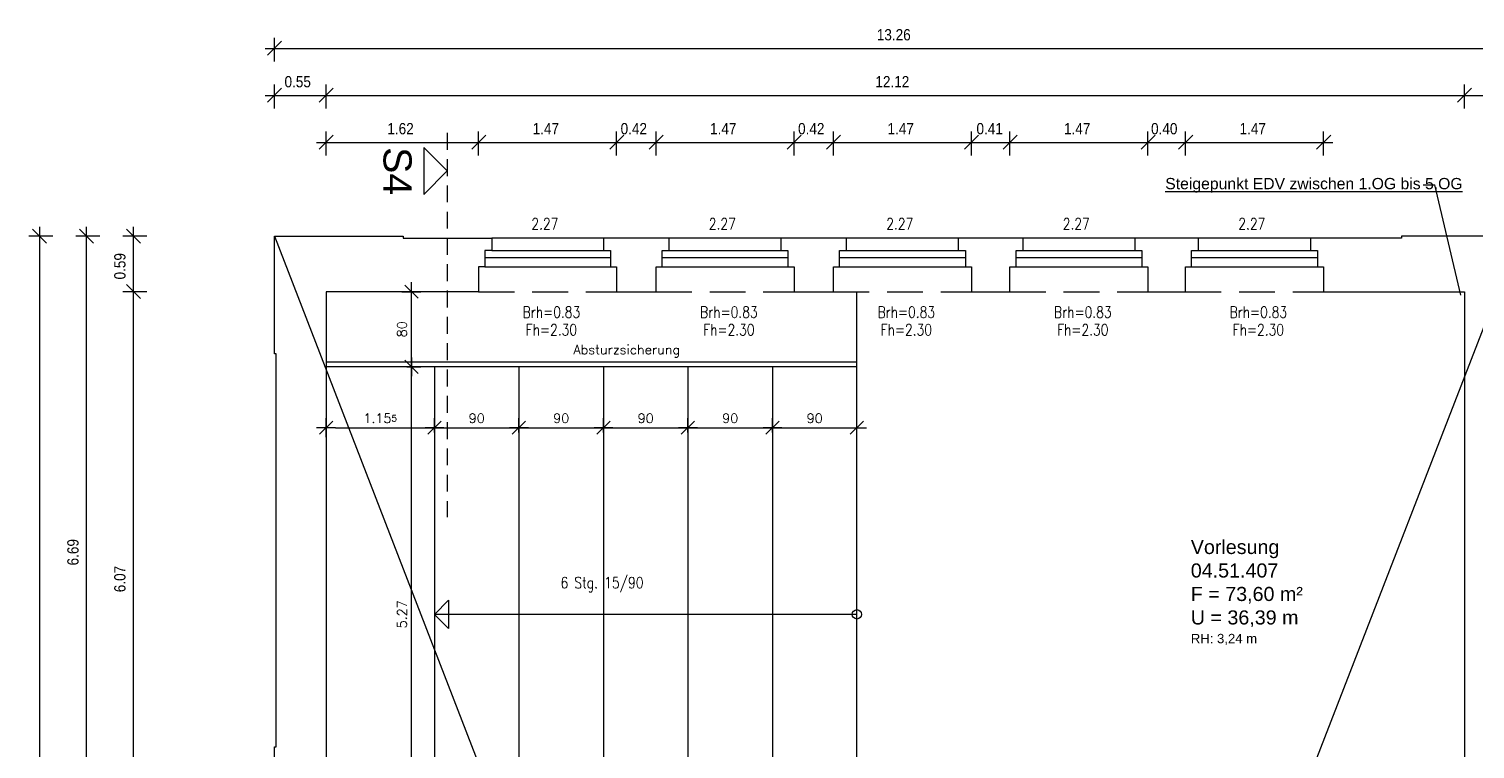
# Model space of a CAD drawing. Header units: metres. Extents: x -8 to 96, y -22 to 16.
# Drawn here: x -6.69 to 8.72, y 8.12 to 15.78 of the extents above; entities that cross this region are included whole.
import ezdxf
from ezdxf.enums import TextEntityAlignment as Align

# ---------------------------------------------------------------- set-up
doc = ezdxf.new("R2010")
doc.units = ezdxf.units.M
doc.header["$LTSCALE"] = 0.03
for name, pattern in [('AUSGEZOGEN', [0]), ('GESTRICHELT', [9, 6, -3]), ('STRICHLINIE', [19.05, 12.7, -6.35])]:
    doc.linetypes.add(name, pattern=pattern)
doc.layers.get('0').update_dxf_attribs({"linetype": 'CONTINUOUS'})
doc.layers.get('Defpoints').update_dxf_attribs({"linetype": 'CONTINUOUS'})
for name, color, linetype in [('A_ansicht', 9, 'CONTINUOUS'), ('A_bemaßung', 2, 'CONTINUOUS'), ('A_EINFÜGEPUNKT', 2, 'CONTINUOUS'), ('A_fenster', 7, 'CONTINUOUS'), ('A_höhen', 3, 'CONTINUOUS'), ('A_räume', 5, 'CONTINUOUS'), ('A_TECHNOLOGIE', 7, 'CONTINUOUS'), ('A_text', 2, 'CONTINUOUS'), ('A_treppe', 3, 'CONTINUOUS'), ('A_verdeckt', 8, 'STRICHLINIE'), ('A_wände', 6, 'CONTINUOUS'), ('CKMA0002', 7, 'CONTINUOUS'), ('E__VERSYS', 2, 'AUSGEZOGEN')]:
    doc.layers.add(name, color=color, linetype=linetype)
doc.styles.add('BOLDSIMP_FNT', font='TXT', dxfattribs={"height": 1})
doc.styles.add('SIMPLEX', font='simplex.shx', dxfattribs={"height": 0.1})
doc.styles.get("Standard").update_dxf_attribs({"font": 'ARIAL.TTF', "height": 1})
doc.dimstyles.get("Standard").update_dxf_attribs({"dimtxt": 0.18, "dimasz": 0.18, "dimexe": 0.18, "dimexo": 0.0625, "dimgap": 0.09, "dimtad": 0, "dimtih": 1, "dimtoh": 1, "dimzin": 0, "dimdsep": 46, "dimlunit": 3, "dimtxsty": 'Standard', "dimcen": 0.09, "dimadec": 0, "dimazin": 0, "dimtfac": 1, "dimtofl": 0, "dimtmove": 2, "dimatfit": 3, "dimfxl": 1, "dimtolj": 1, "dimtzin": 0, "dimarcsym": 0})

# ---------------------------------------------------------------- blocks, each defined once
blk = doc.blocks.new('SLASH1')
at = {"layer": 'A_bemaßung', "color": 2, "linetype": 'Continuous'}
for p, q in [((0.07663, 0.07663), (-0.07319, -0.07319)), ((0, -0.14068), (0, 0.11466))]:
    blk.add_line(p, q, dxfattribs=at)
blk = doc.blocks.new('DIMCROSS')
at = {"color": 0, "linetype": 'ByBlock'}
blk.add_line((-1, 0), (1, 0), dxfattribs=at)
at = {"linetype": 'ByBlock'}
blk.add_line((-0.707107, -0.707107), (0.707107, 0.707107), dxfattribs=at)
blk = doc.blocks.new('*D56')
at = {"layer": 'CKMA0002', "color": 1, "linetype": 'Continuous', "lineweight": -2}
for p, q in [((-3.524, 11.438), (-3.524, 11.638)), ((-2.369, 11.488), (-2.369, 11.638)), ((-3.424, 11.538), (-2.469, 11.538))]:
    blk.add_line(p, q, dxfattribs=at)
at = {"layer": 'Defpoints', "color": 0, "linetype": 'Continuous'}
for p in [(-2.369, 11.538), (-2.369, 10.363), (-3.524, 10.313)]:
    blk.add_point(p, dxfattribs=at)
at = {"layer": 'CKMA0002', "color": 1, "linetype": 'Continuous', "lineweight": -2, "xscale": 0.1, "yscale": 0.1, "zscale": 0.1, "rotation": 180}
blk.add_blockref('DIMCROSS', (-3.524, 11.538), dxfattribs=at)
at = {"layer": 'CKMA0002', "color": 1, "linetype": 'Continuous', "lineweight": -2, "xscale": 0.1, "yscale": 0.1, "zscale": 0.1}
blk.add_blockref('DIMCROSS', (-2.369, 11.538), dxfattribs=at)
at = {"layer": 'CKMA0002', "color": 3, "linetype": 'Continuous', "insert": (-2.947, 11.638), "char_height": 0.1, "attachment_point": 5, "style": 'SIMPLEX'}
blk.add_mtext('\\A1;1.15{\\A1\\H0.7x\\S5;}', dxfattribs=at)
blk = doc.blocks.new('*D57')
at = {"layer": 'CKMA0002', "color": 1, "linetype": 'Continuous', "lineweight": -2}
for p, q in [((-1.469, 11.488), (-1.469, 11.638)), ((-2.269, 11.538), (-1.569, 11.538))]:
    blk.add_line(p, q, dxfattribs=at)
at = {"layer": 'Defpoints', "color": 0, "linetype": 'Continuous'}
for p in [(-1.469, 11.538), (-2.369, 10.363), (-1.469, 10.363)]:
    blk.add_point(p, dxfattribs=at)
at = {"layer": 'CKMA0002', "color": 1, "linetype": 'Continuous', "lineweight": -2, "xscale": 0.1, "yscale": 0.1, "zscale": 0.1, "rotation": 180}
blk.add_blockref('DIMCROSS', (-2.369, 11.538), dxfattribs=at)
at = {"layer": 'CKMA0002', "color": 1, "linetype": 'Continuous', "lineweight": -2, "xscale": 0.1, "yscale": 0.1, "zscale": 0.1}
blk.add_blockref('DIMCROSS', (-1.469, 11.538), dxfattribs=at)
at = {"layer": 'CKMA0002', "color": 3, "linetype": 'Continuous', "insert": (-1.919, 11.638), "char_height": 0.1, "attachment_point": 5, "style": 'SIMPLEX'}
blk.add_mtext('\\A1;90{\\A1\\H0.7x\\S;}', dxfattribs=at)
blk = doc.blocks.new('*D58')
at = {"layer": 'CKMA0002', "color": 1, "linetype": 'Continuous', "lineweight": -2}
for p, q in [((-0.569, 11.488), (-0.569, 11.638)), ((-1.369, 11.538), (-0.669, 11.538))]:
    blk.add_line(p, q, dxfattribs=at)
at = {"layer": 'Defpoints', "color": 0, "linetype": 'Continuous'}
for p in [(-0.569, 11.538), (-1.469, 10.363), (-0.569, 10.363)]:
    blk.add_point(p, dxfattribs=at)
at = {"layer": 'CKMA0002', "color": 1, "linetype": 'Continuous', "lineweight": -2, "xscale": 0.1, "yscale": 0.1, "zscale": 0.1, "rotation": 180}
blk.add_blockref('DIMCROSS', (-1.469, 11.538), dxfattribs=at)
at = {"layer": 'CKMA0002', "color": 1, "linetype": 'Continuous', "lineweight": -2, "xscale": 0.1, "yscale": 0.1, "zscale": 0.1}
blk.add_blockref('DIMCROSS', (-0.569, 11.538), dxfattribs=at)
at = {"layer": 'CKMA0002', "color": 3, "linetype": 'Continuous', "insert": (-1.019, 11.638), "char_height": 0.1, "attachment_point": 5, "style": 'SIMPLEX'}
blk.add_mtext('\\A1;90{\\A1\\H0.7x\\S;}', dxfattribs=at)
blk = doc.blocks.new('*D59')
at = {"layer": 'CKMA0002', "color": 1, "linetype": 'Continuous', "lineweight": -2}
for p, q in [((0.331, 11.488), (0.331, 11.638)), ((-0.469, 11.538), (0.231, 11.538))]:
    blk.add_line(p, q, dxfattribs=at)
at = {"layer": 'Defpoints', "color": 0, "linetype": 'Continuous'}
for p in [(0.331, 11.538), (-0.569, 10.363), (0.331, 10.363)]:
    blk.add_point(p, dxfattribs=at)
at = {"layer": 'CKMA0002', "color": 1, "linetype": 'Continuous', "lineweight": -2, "xscale": 0.1, "yscale": 0.1, "zscale": 0.1, "rotation": 180}
blk.add_blockref('DIMCROSS', (-0.569, 11.538), dxfattribs=at)
at = {"layer": 'CKMA0002', "color": 1, "linetype": 'Continuous', "lineweight": -2, "xscale": 0.1, "yscale": 0.1, "zscale": 0.1}
blk.add_blockref('DIMCROSS', (0.331, 11.538), dxfattribs=at)
at = {"layer": 'CKMA0002', "color": 3, "linetype": 'Continuous', "insert": (-0.119, 11.638), "char_height": 0.1, "attachment_point": 5, "style": 'SIMPLEX'}
blk.add_mtext('\\A1;90{\\A1\\H0.7x\\S;}', dxfattribs=at)
blk = doc.blocks.new('*D60')
at = {"layer": 'CKMA0002', "color": 1, "linetype": 'Continuous', "lineweight": -2}
for p, q in [((1.231, 11.488), (1.231, 11.638)), ((0.431, 11.538), (1.131, 11.538))]:
    blk.add_line(p, q, dxfattribs=at)
at = {"layer": 'Defpoints', "color": 0, "linetype": 'Continuous'}
for p in [(1.231, 11.538), (0.331, 10.363), (1.231, 10.363)]:
    blk.add_point(p, dxfattribs=at)
at = {"layer": 'CKMA0002', "color": 1, "linetype": 'Continuous', "lineweight": -2, "xscale": 0.1, "yscale": 0.1, "zscale": 0.1, "rotation": 180}
blk.add_blockref('DIMCROSS', (0.331, 11.538), dxfattribs=at)
at = {"layer": 'CKMA0002', "color": 1, "linetype": 'Continuous', "lineweight": -2, "xscale": 0.1, "yscale": 0.1, "zscale": 0.1}
blk.add_blockref('DIMCROSS', (1.231, 11.538), dxfattribs=at)
at = {"layer": 'CKMA0002', "color": 3, "linetype": 'Continuous', "insert": (0.781, 11.638), "char_height": 0.1, "attachment_point": 5, "style": 'SIMPLEX'}
blk.add_mtext('\\A1;90{\\A1\\H0.7x\\S;}', dxfattribs=at)
blk = doc.blocks.new('*D61')
at = {"layer": 'CKMA0002', "color": 1, "linetype": 'Continuous', "lineweight": -2}
for p, q in [((2.131, 11.438), (2.131, 11.638)), ((1.331, 11.538), (2.031, 11.538))]:
    blk.add_line(p, q, dxfattribs=at)
at = {"layer": 'Defpoints', "color": 0, "linetype": 'Continuous'}
for p in [(2.131, 11.538), (1.231, 10.363), (2.131, 10.363)]:
    blk.add_point(p, dxfattribs=at)
at = {"layer": 'CKMA0002', "color": 1, "linetype": 'Continuous', "lineweight": -2, "xscale": 0.1, "yscale": 0.1, "zscale": 0.1, "rotation": 180}
blk.add_blockref('DIMCROSS', (1.231, 11.538), dxfattribs=at)
at = {"layer": 'CKMA0002', "color": 1, "linetype": 'Continuous', "lineweight": -2, "xscale": 0.1, "yscale": 0.1, "zscale": 0.1}
blk.add_blockref('DIMCROSS', (2.131, 11.538), dxfattribs=at)
at = {"layer": 'CKMA0002', "color": 3, "linetype": 'Continuous', "insert": (1.681, 11.638), "char_height": 0.1, "attachment_point": 5, "style": 'SIMPLEX'}
blk.add_mtext('\\A1;90{\\A1\\H0.7x\\S;}', dxfattribs=at)
blk = doc.blocks.new('*D62')
at = {"layer": 'CKMA0002', "color": 1, "linetype": 'Continuous', "lineweight": -2}
for p, q in [((-2.665, 12.186), (-2.515, 12.186)), ((-2.615, 7.016), (-2.615, 12.086)), ((-2.715, 6.916), (-2.515, 6.916))]:
    blk.add_line(p, q, dxfattribs=at)
at = {"layer": 'Defpoints', "color": 0, "linetype": 'Continuous'}
for p in [(-3.524, 12.186), (-2.615, 12.186), (-3.574, 6.916)]:
    blk.add_point(p, dxfattribs=at)
at = {"layer": 'CKMA0002', "color": 1, "linetype": 'Continuous', "lineweight": -2, "xscale": 0.1, "yscale": 0.1, "zscale": 0.1}
for p, rotation in [((-2.615, 12.186), 90), ((-2.615, 6.916), 270)]:
    blk.add_blockref('DIMCROSS', p, dxfattribs=dict(at, rotation=rotation))
at = {"layer": 'CKMA0002', "color": 3, "linetype": 'Continuous', "insert": (-2.715, 9.551), "char_height": 0.1, "attachment_point": 5, "rotation": 90, "style": 'SIMPLEX'}
blk.add_mtext('\\A1;5.27{\\A1\\H0.7x\\S;}', dxfattribs=at)
blk = doc.blocks.new('*D63')
at = {"layer": 'CKMA0002', "color": 1, "linetype": 'Continuous', "lineweight": -2}
for p, q in [((-2.715, 12.986), (-2.515, 12.986)), ((-2.615, 12.286), (-2.615, 12.886))]:
    blk.add_line(p, q, dxfattribs=at)
at = {"layer": 'Defpoints', "color": 0, "linetype": 'Continuous'}
for p in [(-3.524, 12.986), (-2.615, 12.986), (-3.524, 12.186)]:
    blk.add_point(p, dxfattribs=at)
at = {"layer": 'CKMA0002', "color": 1, "linetype": 'Continuous', "lineweight": -2, "xscale": 0.1, "yscale": 0.1, "zscale": 0.1}
for p, rotation in [((-2.615, 12.986), 90), ((-2.615, 12.186), 270)]:
    blk.add_blockref('DIMCROSS', p, dxfattribs=dict(at, rotation=rotation))
at = {"layer": 'CKMA0002', "color": 3, "linetype": 'Continuous', "insert": (-2.715, 12.586), "char_height": 0.1, "attachment_point": 5, "rotation": 90, "style": 'SIMPLEX'}
blk.add_mtext('\\A1;80{\\A1\\H0.7x\\S;}', dxfattribs=at)
blk = doc.blocks.new('A$C07CB0733')
at = {"layer": 'E__VERSYS', "color": 7, "linetype": 'Continuous', "ltscale": 5}
for p in [(12.235, 34.744), (12.639, 33.569)]:
    blk.add_line(p, (12.36, 34.744), dxfattribs=at)
at = {"layer": 'E__VERSYS', "color": 7, "insert": (9.489, 34.66), "char_height": 0.12, "attachment_point": 7}
blk.add_mtext('{\\LSteigepunkt EDV zwischen 1.OG bis 5.OG}', dxfattribs=at)

msp = doc.modelspace()

# ---------------------------------------------------------------- linework, layer by layer
at = {"layer": 'A_ansicht', "color": 9, "linetype": 'Continuous'}
for p, q in [((-0.56916, 13.55569), (-1.75915, 13.55569)), ((1.32087, 13.55569), (0.13085, 13.55569)), ((3.21085, 13.55569), (2.02086, 13.55569)), ((5.09084, 13.55569), (3.90084, 13.55569)), ((6.96084, 13.55569), (5.77084, 13.55569)), ((-1.83415, 13.25069), (-0.49415, 13.25069)), ((0.05584, 13.25069), (1.39584, 13.25069)), ((1.94585, 13.25069), (3.28585, 13.25069)), ((3.82584, 13.25069), (5.16584, 13.25069)), ((5.69584, 13.25069), (7.03584, 13.25069))]:
    msp.add_line(p, q, dxfattribs=at)
at = {"layer": 'A_bemaßung', "linetype": 'Continuous'}
for p, q in [((-4.17415, 15.5757), (9.28085, 15.5757)), ((-4.17415, 15.0757), (9.28085, 15.0757)), ((-3.62415, 14.5757), (7.20084, 14.5757)), ((-6.57415, -20.7193), (-6.57415, 13.6757)), ((-6.07415, -20.7193), (-6.07415, 13.6757)), ((-5.57415, -20.7193), (-5.57415, 13.6757))]:
    msp.add_line(p, q, dxfattribs=at)
at = {"layer": 'A_EINFÜGEPUNKT', "color": 1}
for p, q in [((-4.07415, 13.5757), (9.18085, -20.6193)), ((9.18085, 13.5757), (-4.07415, -20.6193))]:
    msp.add_line(p, q, dxfattribs=at)
at = {"layer": 'A_fenster', "linetype": 'Continuous'}
for p, q in [((-1.75915, 13.42569), (-0.56916, 13.42569)), ((0.13085, 13.42569), (1.32085, 13.42569)), ((2.02084, 13.42569), (3.21085, 13.42569)), ((3.90084, 13.42569), (5.09084, 13.42569)), ((5.77084, 13.42569), (6.96084, 13.42569)), ((-1.83415, 13.35069), (-0.49415, 13.35069)), ((0.05584, 13.35069), (1.39584, 13.35069)), ((1.94585, 13.35069), (3.28585, 13.35069)), ((3.82584, 13.35069), (5.16584, 13.35069)), ((5.69584, 13.35069), (7.03584, 13.35069))]:
    msp.add_line(p, q, dxfattribs=at)
at = {"layer": 'A_text', "color": 5, "linetype": 'GESTRICHELT'}
msp.add_line((-2.23414, 14.67734), (-2.23414, 10.58393), dxfattribs=at)
at = {"layer": 'A_text', "color": 7}
for p, q in [((-2.23414, 14.27187), (-2.48414, 14.52187)), ((-2.48414, 14.52187), (-2.48414, 14.02187)), ((-2.48414, 14.02187), (-2.23414, 14.27187))]:
    msp.add_line(p, q, dxfattribs=at)
at = {"layer": 'A_treppe', "linetype": 'Continuous'}
for p, q in [((2.13084, 6.91569), (2.13084, 12.98569)), ((2.13084, 12.23569), (-3.52415, 12.23569)), ((2.13084, 12.18569), (-3.52415, 12.18569)), ((-2.36916, 12.18569), (-2.36916, 6.91569)), ((-1.46916, 12.18569), (-1.46916, 6.91569)), ((-0.56916, 12.18569), (-0.56916, 6.91569)), ((0.33084, 12.18569), (0.33084, 6.91569)), ((1.23084, 12.18569), (1.23084, 6.91569))]:
    msp.add_line(p, q, dxfattribs=at)
at = {"layer": 'A_treppe', "color": 1, "linetype": 'Continuous'}
msp.add_line((2.13084, 9.55069), (-2.36916, 9.55069), dxfattribs=at)
msp.add_lwpolyline([(-2.36916, 9.55069), (-2.21916, 9.70069), (-2.21916, 9.40069), (-2.36916, 9.55069)], dxfattribs=at)
msp.add_circle((2.13084, 9.55069), 0.05, dxfattribs=at)
at = {"layer": 'A_verdeckt'}
for p, q in [((-1.89916, 12.98569), (-0.42915, 12.98569)), ((-0.00915, 12.98569), (1.46085, 12.98569)), ((1.88085, 12.98569), (3.35084, 12.98569)), ((3.76084, 12.98569), (5.23084, 12.98569)), ((5.63084, 12.98569), (7.10084, 12.98569))]:
    msp.add_line(p, q, dxfattribs=at)
at = {"layer": 'A_wände', "linetype": 'Continuous'}
for p, q in [((-4.07415, 12.3257), (-4.07415, 13.5757)), ((-4.07415, 13.5757), (-2.70415, 13.5757)), ((-2.70415, 13.5757), (-2.70415, 13.5557)), ((-2.70415, 13.5557), (-1.75915, 13.55569)), ((-1.75915, 13.55569), (-1.75915, 13.42569)), ((-1.75915, 13.42569), (-1.83415, 13.42569)), ((-1.83415, 13.42569), (-1.83415, 13.25069)), ((-1.89916, 13.25069), (-1.89916, 12.98569)), ((-1.83415, 13.25069), (-1.89916, 13.25069)), ((-1.89916, 12.98569), (-3.52415, 12.98569)), ((-3.52415, 12.98569), (-3.52415, 6.91569)), ((-4.05415, 12.3257), (-4.07415, 12.3257)), ((-4.05415, 8.1407), (-4.05415, 12.3257)), ((-4.07415, 6.8907), (-4.07415, 8.1407)), ((-4.07415, 8.1407), (-4.05415, 8.1407))]:
    msp.add_line(p, q, dxfattribs=at)
for points in [[(-0.42915, 13.25069), (-0.42915, 12.98569), (-0.00915, 12.98569), (-0.00915, 13.25069), (0.05584, 13.25069), (0.05584, 13.42569), (0.13085, 13.42569), (0.13085, 13.5557), (-0.56916, 13.55569), (-0.56916, 13.42569), (-0.49415, 13.42569), (-0.49415, 13.25069), (-0.42915, 13.25069)], [(1.39584, 13.42569), (1.39584, 13.25069), (1.46085, 13.25069), (1.46085, 12.98569), (1.88085, 12.98569), (1.88085, 13.25069), (1.94585, 13.25069), (1.94585, 13.42569), (2.02084, 13.42569), (2.02086, 13.5557), (1.32085, 13.55569), (1.32085, 13.42569), (1.39584, 13.42569)], [(3.35084, 13.25069), (3.35084, 12.98569), (3.76084, 12.98569), (3.76084, 13.25069), (3.82584, 13.25069), (3.82584, 13.42569), (3.90084, 13.42569), (3.90084, 13.5557), (3.21085, 13.55569), (3.21085, 13.42569), (3.28585, 13.42569), (3.28585, 13.25069), (3.35084, 13.25069)], [(5.23084, 13.25069), (5.23084, 12.98569), (5.63084, 12.98569), (5.63084, 13.25069), (5.69584, 13.25069), (5.69584, 13.42569), (5.77084, 13.42569), (5.77084, 13.5557), (5.09084, 13.55569), (5.09084, 13.42569), (5.16584, 13.42569), (5.16584, 13.25069), (5.23084, 13.25069)], [(9.18085, 13.5757), (7.93085, 13.5757), (7.93085, 13.5557), (6.96084, 13.55569), (6.96084, 13.42569), (7.03584, 13.42569), (7.03584, 13.25069), (7.10084, 13.25069), (7.10084, 12.98569), (8.60084, 12.98569)], [(8.60084, 12.98569), (8.60084, 6.91569), (3.06084, 6.91569), (3.06084, 6.67569), (3.19583, 6.67569), (3.25083, 6.49569), (3.85084, 6.49569), (3.85083, 3.46069), (4.00083, 3.46069), (4.00083, 5.68569), (4.16083, 5.68569), (4.16083, 5.95069), (4.68083, 5.95069), (4.68083, 6.49569), (8.60083, 6.49569), (8.60083, 4.96569), (8.86583, 4.96569)]]:
    msp.add_lwpolyline(points, dxfattribs=at)

# ---------------------------------------------------------------- block references
at = {"layer": 'A_bemaßung', "color": 7}
for p in [(-4.07415, 15.5757), (-4.07415, 15.0757), (-3.52415, 15.0757), (8.60084, 15.0757), (-3.52415, 14.5757), (-1.89916, 14.5757), (-0.42915, 14.5757), (-0.00915, 14.5757), (1.46085, 14.5757), (1.88085, 14.5757), (3.35084, 14.5757), (3.76084, 14.5757), (5.23084, 14.5757), (5.63084, 14.5757), (7.10084, 14.5757)]:
    msp.add_blockref('SLASH1', p, dxfattribs=at)
at = {"layer": 'A_bemaßung', "color": 7, "rotation": 90}
for p in [(-6.57415, 13.5757), (-6.07415, 13.5757), (-5.57415, 13.5757), (-5.57415, 12.98569)]:
    msp.add_blockref('SLASH1', p, dxfattribs=at)
at = {"layer": 'A_TECHNOLOGIE', "linetype": 'Continuous'}
msp.add_blockref('A$C07CB0733', (-4.07415, -20.6193), dxfattribs=at)

# ---------------------------------------------------------------- texts
at = {"layer": 'A_bemaßung', "color": 7, "linetype": 'Continuous', "style": 'BOLDSIMP_FNT', "width": 0.9}
for s, p in [('13.26', (2.34249, 15.6257)), ('0.55', (-3.96629, 15.1257)), ('12.12', (2.32748, 15.1257)), ('1.62', (-2.87107, 14.6257)), ('1.47', (-1.32357, 14.6257)), ('0.42', (-0.38629, 14.6257)), ('1.47', (0.56642, 14.6257)), ('0.42', (1.50371, 14.6257)), ('1.47', (2.45641, 14.6257)), ('0.41', (3.40413, 14.6257)), ('1.47', (4.33641, 14.6257)), ('0.40', (5.2637, 14.6257)), ('1.47', (6.20641, 14.6257))]:
    msp.add_text(s, height=0.12, dxfattribs=at).set_placement(p, align=Align.BOTTOM_LEFT)
for s, p in [('0.59', (-5.62415, 13.11612)), ('6.69', (-6.12415, 10.0712)), ('6.07', (-5.62415, 9.78612))]:
    msp.add_text(s, height=0.12, rotation=90, dxfattribs=at).set_placement(p, align=Align.BOTTOM_LEFT)
at = {"layer": 'A_höhen', "linetype": 'Continuous', "style": 'SIMPLEX', "width": 0.8}
for s, p in [('2.27', (-1.19301, 13.7081)), ('2.27', (0.69699, 13.7081)), ('2.27', (2.58699, 13.7081)), ('2.27', (4.46699, 13.7081)), ('2.27', (6.33699, 13.7081)), ('Brh=0.83', (-1.12319, 12.76855)), ('Brh=0.83', (0.76681, 12.76855)), ('Brh=0.83', (2.65681, 12.76855)), ('Brh=0.83', (4.5368, 12.76855)), ('Brh=0.83', (6.4068, 12.76855)), ('Fh=2.30', (-1.12319, 12.58015)), ('Fh=2.30', (0.76681, 12.58015)), ('Fh=2.30', (2.65681, 12.58015)), ('Fh=2.30', (4.5368, 12.58015)), ('Fh=2.30', (6.4068, 12.58015))]:
    msp.add_text(s, height=0.12, dxfattribs=at).set_placement(p, align=Align.MIDDLE_CENTER)
at = {"layer": 'A_räume', "linetype": 'Continuous', "insert": (5.68714, 10.34279), "char_height": 0.15, "width": 6.6459, "attachment_point": 1}
msp.add_mtext('Vorlesung\\P04.51.407\\PF = 73,60 m²\\PU = 36,39 m\\P\\H0.1;RH: 3,24 m', dxfattribs=at)
at = {"layer": 'A_text', "color": 5, "linetype": 'GESTRICHELT', "insert": (-2.61221, 14.52524), "char_height": 0.3, "width": 13.2918, "attachment_point": 1, "rotation": 270}
msp.add_mtext('{\\fArial|b0|i0|c0|p34;S4}', dxfattribs=at)
at = {"layer": 'A_text', "linetype": 'Continuous', "insert": (-0.88907, 12.41958), "char_height": 0.1, "width": 1.4431, "attachment_point": 1, "style": 'SIMPLEX'}
msp.add_mtext('Absturzsicherung', dxfattribs=at)
at = {"layer": 'A_treppe', "color": 1, "linetype": 'Continuous', "style": 'SIMPLEX', "width": 0.8}
msp.add_text('6 Stg. 15/90', height=0.12, dxfattribs=at).set_placement((-1.02675, 9.79192), align=Align.BOTTOM_LEFT)

# ---------------------------------------------------------------- dimensions: what is measured, and where the dimension line sits
at = {"layer": 'CKMA0002', "linetype": 'Continuous'}
for base, p1, p2, text, override, picture, middle in [((-2.61459, 12.98569), (-3.52415, 12.18569), (-3.52415, 12.98569), '80{\\A1\\H0.7x\\S;}', {"dimtxt": 0.1, "dimasz": 0.1, "dimexe": 0.1, "dimexo": 0.80956, "dimgap": 0.05, "dimtad": 1, "dimtih": 0, "dimtoh": 0, "dimdec": 4, "dimrnd": 0.0025, "dimlunit": 2, "dimtxsty": 'SIMPLEX', "dimblk": 'DIMCROSS', "dimdle": 0.05, "dimse1": 1, "dimclrd": 1, "dimclre": 1, "dimclrt": 3, "dimtdec": 4, "dimtix": 1, "dimtmove": 0, "dimtvp": 1}, '*D63', (-2.71459, 12.58569)), ((-2.61459, 12.18569), (-3.57415, 6.91569), (-3.52415, 12.18569), '5.27{\\A1\\H0.7x\\S;}', {"dimtxt": 0.1, "dimasz": 0.1, "dimexe": 0.1, "dimexo": 0.85956, "dimgap": 0.05, "dimtad": 1, "dimtih": 0, "dimtoh": 0, "dimdec": 4, "dimrnd": 0.0025, "dimlunit": 2, "dimtxsty": 'SIMPLEX', "dimblk": 'DIMCROSS', "dimdle": 0.05, "dimclrd": 1, "dimclre": 1, "dimclrt": 3, "dimtdec": 4, "dimtix": 1, "dimtmove": 0, "dimtvp": 1}, '*D62', (-2.71459, 9.55069))]:
    dim = msp.add_linear_dim(base=base, p1=p1, p2=p2, angle=90, text=text, dimstyle='Standard', override=override, dxfattribs=at)
    dim.commit()
    dim.dimension.update_dxf_attribs({"geometry": picture, "text_midpoint": middle})
for base, p1, p2, text, override, picture, middle in [((-2.36916, 11.53769), (-3.52415, 10.31306), (-2.36916, 10.36306), '1.15{\\A1\\H0.7x\\S5;}', {"dimtxt": 0.1, "dimasz": 0.1, "dimexe": 0.1, "dimexo": 1.124635, "dimgap": 0.05, "dimtad": 1, "dimtih": 0, "dimtoh": 0, "dimdec": 4, "dimrnd": 0.0025, "dimlunit": 2, "dimtxsty": 'SIMPLEX', "dimblk": 'DIMCROSS', "dimdle": 0.05, "dimclrd": 1, "dimclre": 1, "dimclrt": 3, "dimtdec": 4, "dimtix": 1, "dimtmove": 0, "dimtvp": 1}, '*D56', (-2.94666, 11.63769)), ((-1.46916, 11.53769), (-2.36916, 10.36306), (-1.46916, 10.36306), '90{\\A1\\H0.7x\\S;}', {"dimtxt": 0.1, "dimasz": 0.1, "dimexe": 0.1, "dimexo": 1.124635, "dimgap": 0.05, "dimtad": 1, "dimtih": 0, "dimtoh": 0, "dimdec": 4, "dimrnd": 0.0025, "dimlunit": 2, "dimtxsty": 'SIMPLEX', "dimblk": 'DIMCROSS', "dimdle": 0.05, "dimse1": 1, "dimclrd": 1, "dimclre": 1, "dimclrt": 3, "dimtdec": 4, "dimtix": 1, "dimtmove": 0, "dimtvp": 1}, '*D57', (-1.91916, 11.63769)), ((-0.56916, 11.53769), (-1.46916, 10.36306), (-0.56916, 10.36306), '90{\\A1\\H0.7x\\S;}', {"dimtxt": 0.1, "dimasz": 0.1, "dimexe": 0.1, "dimexo": 1.124635, "dimgap": 0.05, "dimtad": 1, "dimtih": 0, "dimtoh": 0, "dimdec": 4, "dimrnd": 0.0025, "dimlunit": 2, "dimtxsty": 'SIMPLEX', "dimblk": 'DIMCROSS', "dimdle": 0.05, "dimse1": 1, "dimclrd": 1, "dimclre": 1, "dimclrt": 3, "dimtdec": 4, "dimtix": 1, "dimtmove": 0, "dimtvp": 1}, '*D58', (-1.01916, 11.63769)), ((0.33084, 11.53769), (-0.56916, 10.36306), (0.33084, 10.36306), '90{\\A1\\H0.7x\\S;}', {"dimtxt": 0.1, "dimasz": 0.1, "dimexe": 0.1, "dimexo": 1.124635, "dimgap": 0.05, "dimtad": 1, "dimtih": 0, "dimtoh": 0, "dimdec": 4, "dimrnd": 0.0025, "dimlunit": 2, "dimtxsty": 'SIMPLEX', "dimblk": 'DIMCROSS', "dimdle": 0.05, "dimse1": 1, "dimclrd": 1, "dimclre": 1, "dimclrt": 3, "dimtdec": 4, "dimtix": 1, "dimtmove": 0, "dimtvp": 1}, '*D59', (-0.11916, 11.63769)), ((1.23084, 11.53769), (0.33084, 10.36306), (1.23084, 10.36306), '90{\\A1\\H0.7x\\S;}', {"dimtxt": 0.1, "dimasz": 0.1, "dimexe": 0.1, "dimexo": 1.124635, "dimgap": 0.05, "dimtad": 1, "dimtih": 0, "dimtoh": 0, "dimdec": 4, "dimrnd": 0.0025, "dimlunit": 2, "dimtxsty": 'SIMPLEX', "dimblk": 'DIMCROSS', "dimdle": 0.05, "dimse1": 1, "dimclrd": 1, "dimclre": 1, "dimclrt": 3, "dimtdec": 4, "dimtix": 1, "dimtmove": 0, "dimtvp": 1}, '*D60', (0.78084, 11.63769)), ((2.13084, 11.53769), (1.23084, 10.36306), (2.13084, 10.36306), '90{\\A1\\H0.7x\\S;}', {"dimtxt": 0.1, "dimasz": 0.1, "dimexe": 0.1, "dimexo": 1.074635, "dimgap": 0.05, "dimtad": 1, "dimtih": 0, "dimtoh": 0, "dimdec": 4, "dimrnd": 0.0025, "dimlunit": 2, "dimtxsty": 'SIMPLEX', "dimblk": 'DIMCROSS', "dimdle": 0.05, "dimse1": 1, "dimclrd": 1, "dimclre": 1, "dimclrt": 3, "dimtdec": 4, "dimtix": 1, "dimtmove": 0, "dimtvp": 1}, '*D61', (1.68084, 11.63769))]:
    dim = msp.add_linear_dim(base=base, p1=p1, p2=p2, text=text, dimstyle='Standard', override=override, dxfattribs=at)
    dim.commit()
    dim.dimension.update_dxf_attribs({"geometry": picture, "text_midpoint": middle})

doc.saveas('drawing.dxf')
